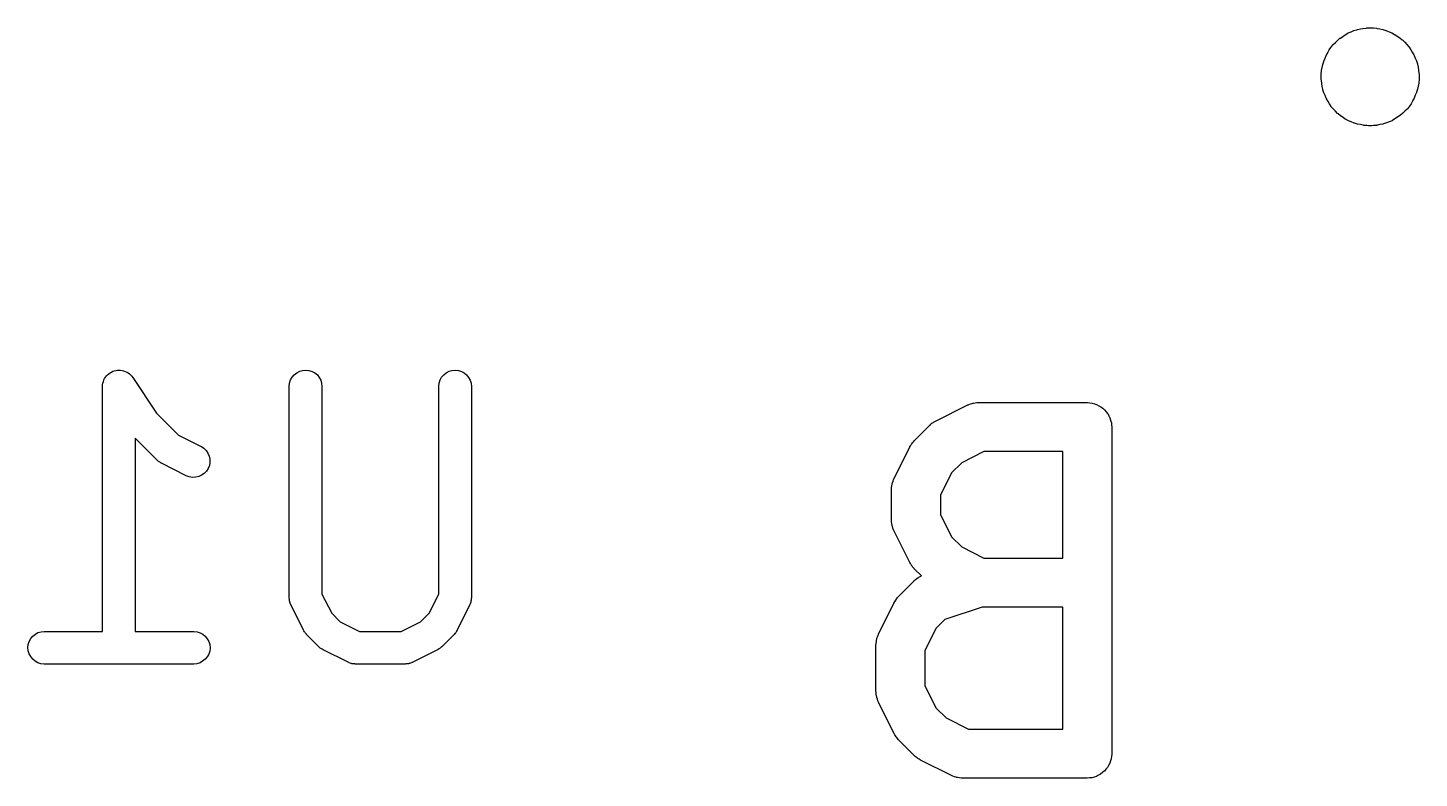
# Model space of a CAD drawing. Extents: x 129.3 to 161.9, y -126.2 to -63.9.
# Drawn here: x 132.402 to 136.66, y -97.301 to -95.004 of the extents above; entities that cross this region are included whole.
import ezdxf

# ---------------------------------------------------------------- set-up
doc = ezdxf.new("R2010")
doc.units = 0
doc.layers.add('BLACK', color=7, linetype='CONTINUOUS')

msp = doc.modelspace()

# ---------------------------------------------------------------- linework, layer by layer
at = {"layer": 'BLACK', "linetype": 'CONTINUOUS'}
for p, q in [((136.41, -95.0424), (136.417, -95.0361)), ((136.417, -95.0361), (136.419, -95.0352)), ((136.417, -95.0361), (136.417, -95.0361)), ((136.417, -95.0361), (136.417, -95.0361)), ((136.419, -95.0352), (136.426, -95.0302)), ((136.426, -95.0302), (136.434, -95.0251)), ((136.434, -95.0251), (136.442, -95.0204)), ((136.442, -95.0204), (136.443, -95.0197)), ((136.442, -95.0204), (136.442, -95.0204)), ((136.442, -95.0204), (136.442, -95.0204)), ((136.442, -95.0204), (136.442, -95.0204)), ((136.443, -95.0197), (136.452, -95.0163)), ((136.452, -95.0163), (136.46, -95.0127)), ((136.46, -95.0127), (136.469, -95.0098)), ((136.469, -95.0098), (136.471, -95.0094)), ((136.469, -95.0098), (136.469, -95.0098)), ((136.469, -95.0098), (136.469, -95.0098)), ((136.469, -95.0098), (136.469, -95.0098)), ((136.471, -95.0094), (136.48, -95.0076)), ((136.48, -95.0076), (136.488, -95.0057)), ((136.488, -95.0057), (136.498, -95.0046)), ((136.498, -95.0046), (136.5, -95.0045)), ((136.5, -95.0045), (136.5, -95.0045)), ((136.5, -95.0045), (136.5, -95.0045)), ((136.5, -95.0045), (136.504, -95.0045)), ((136.504, -95.0045), (136.509, -95.004)), ((136.509, -95.004), (136.509, -95.004)), ((136.509, -95.004), (136.511, -95.004)), ((136.511, -95.004), (136.515, -95.0045)), ((136.515, -95.0045), (136.52, -95.0045)), ((136.52, -95.0045), (136.529, -95.0054)), ((136.529, -95.0054), (136.529, -95.0054)), ((136.529, -95.0054), (136.529, -95.0054)), ((136.529, -95.0054), (136.531, -95.0056)), ((136.531, -95.0056), (136.54, -95.0074)), ((136.54, -95.0074), (136.549, -95.0092)), ((136.549, -95.0092), (136.558, -95.012)), ((136.558, -95.012), (136.558, -95.012)), ((136.558, -95.012), (136.558, -95.012)), ((136.558, -95.012), (136.559, -95.0125)), ((136.559, -95.0125), (136.568, -95.016)), ((136.568, -95.016), (136.576, -95.0195)), ((136.576, -95.0195), (136.585, -95.0241)), ((136.585, -95.0241), (136.586, -95.0247)), ((136.586, -95.0247), (136.593, -95.0298)), ((136.593, -95.0298), (136.601, -95.0349)), ((136.601, -95.0349), (136.608, -95.041)), ((136.375, -95.0889), (136.38, -95.0803)), ((136.38, -95.0791), (136.385, -95.0716)), ((136.38, -95.0803), (136.38, -95.0791)), ((136.385, -95.0716), (136.39, -95.064)), ((136.39, -95.064), (136.396, -95.0564)), ((136.396, -95.0564), (136.397, -95.0553)), ((136.397, -95.0553), (136.404, -95.0489)), ((136.404, -95.0489), (136.41, -95.0424)), ((136.608, -95.041), (136.608, -95.041)), ((136.608, -95.041), (136.608, -95.041)), ((136.608, -95.041), (136.61, -95.0419)), ((136.61, -95.0419), (136.616, -95.0484)), ((136.616, -95.0484), (136.622, -95.0548)), ((136.622, -95.0548), (136.628, -95.0623)), ((136.628, -95.0623), (136.629, -95.0623)), ((136.629, -95.0623), (136.629, -95.0623)), ((136.629, -95.0623), (136.629, -95.0634)), ((136.629, -95.0634), (136.634, -95.071)), ((136.634, -95.071), (136.639, -95.0785)), ((136.639, -95.0785), (136.644, -95.0871)), ((136.363, -95.1254), (136.365, -95.1164)), ((136.365, -95.1164), (136.368, -95.107)), ((136.368, -95.1057), (136.372, -95.0974)), ((136.368, -95.107), (136.368, -95.1057)), ((136.372, -95.0974), (136.375, -95.0889)), ((136.644, -95.0871), (136.644, -95.0871)), ((136.644, -95.0871), (136.644, -95.0871)), ((136.644, -95.0871), (136.645, -95.0883)), ((136.645, -95.0883), (136.648, -95.0967)), ((136.648, -95.0967), (136.652, -95.105)), ((136.652, -95.105), (136.655, -95.1144)), ((136.655, -95.1144), (136.655, -95.1157)), ((136.655, -95.1157), (136.657, -95.1246)), ((136.36, -95.1453), (136.361, -95.1356)), ((136.36, -95.1544), (136.36, -95.1453)), ((136.36, -95.1634), (136.36, -95.1544)), ((136.361, -95.1648), (136.36, -95.1634)), ((136.361, -95.1342), (136.363, -95.1254)), ((136.361, -95.1356), (136.361, -95.1342)), ((136.362, -95.1745), (136.361, -95.1648)), ((136.657, -95.1246), (136.658, -95.1335)), ((136.658, -95.1335), (136.659, -95.1432)), ((136.659, -95.1432), (136.66, -95.1446)), ((136.66, -95.1627), (136.659, -95.1724)), ((136.66, -95.1446), (136.66, -95.1536)), ((136.66, -95.1536), (136.66, -95.1627)), ((136.363, -95.1834), (136.362, -95.1745)), ((136.365, -95.1923), (136.363, -95.1834)), ((136.365, -95.1936), (136.365, -95.1923)), ((136.368, -95.203), (136.365, -95.1936)), ((136.365, -95.1936), (136.365, -95.1936)), ((136.365, -95.1936), (136.365, -95.1936)), ((136.372, -95.2113), (136.368, -95.203)), ((136.652, -95.2023), (136.648, -95.2107)), ((136.655, -95.1916), (136.652, -95.201)), ((136.652, -95.201), (136.652, -95.201)), ((136.652, -95.201), (136.652, -95.201)), ((136.652, -95.201), (136.652, -95.2023)), ((136.657, -95.1826), (136.655, -95.1916)), ((136.659, -95.1738), (136.657, -95.1826)), ((136.659, -95.1724), (136.659, -95.1738)), ((136.375, -95.2197), (136.372, -95.2113)), ((136.376, -95.2209), (136.375, -95.2197)), ((136.376, -95.221), (136.376, -95.2209)), ((136.376, -95.2209), (136.376, -95.2209)), ((136.381, -95.2295), (136.376, -95.221)), ((136.386, -95.237), (136.381, -95.2295)), ((136.391, -95.2446), (136.386, -95.237)), ((136.391, -95.2457), (136.391, -95.2446)), ((136.398, -95.2532), (136.391, -95.2457)), ((136.63, -95.244), (136.624, -95.2516)), ((136.635, -95.2364), (136.63, -95.244)), ((136.64, -95.2289), (136.635, -95.2364)), ((136.645, -95.2191), (136.64, -95.2277)), ((136.64, -95.2277), (136.64, -95.2289)), ((136.648, -95.2107), (136.645, -95.2191)), ((136.404, -95.2596), (136.398, -95.2532)), ((136.41, -95.2661), (136.404, -95.2596)), ((136.412, -95.267), (136.41, -95.2661)), ((136.419, -95.2731), (136.412, -95.267)), ((136.427, -95.2782), (136.419, -95.2731)), ((136.434, -95.2833), (136.427, -95.2782)), ((136.435, -95.2839), (136.434, -95.2833)), ((136.444, -95.2885), (136.435, -95.2839)), ((136.435, -95.2839), (136.435, -95.2839)), ((136.435, -95.2839), (136.435, -95.2839)), ((136.452, -95.292), (136.444, -95.2885)), ((136.461, -95.2955), (136.452, -95.292)), ((136.568, -95.2917), (136.56, -95.2953)), ((136.577, -95.2883), (136.568, -95.2917)), ((136.578, -95.2876), (136.577, -95.2883)), ((136.586, -95.2829), (136.578, -95.2876)), ((136.578, -95.2876), (136.578, -95.2876)), ((136.578, -95.2876), (136.578, -95.2876)), ((136.594, -95.2778), (136.586, -95.2829)), ((136.601, -95.2728), (136.594, -95.2778)), ((136.603, -95.2719), (136.601, -95.2728)), ((136.61, -95.2656), (136.603, -95.2719)), ((136.603, -95.2719), (136.603, -95.2719)), ((136.603, -95.2719), (136.603, -95.2719)), ((136.616, -95.2591), (136.61, -95.2656)), ((136.623, -95.2527), (136.616, -95.2591)), ((136.624, -95.2516), (136.623, -95.2527)), ((136.462, -95.296), (136.461, -95.2955)), ((136.471, -95.2988), (136.462, -95.296)), ((136.462, -95.296), (136.462, -95.296)), ((136.462, -95.296), (136.462, -95.296)), ((136.462, -95.296), (136.462, -95.296)), ((136.48, -95.3005), (136.471, -95.2988)), ((136.489, -95.3024), (136.48, -95.3005)), ((136.491, -95.3026), (136.489, -95.3024)), ((136.5, -95.3035), (136.491, -95.3026)), ((136.491, -95.3026), (136.491, -95.3026)), ((136.491, -95.3026), (136.491, -95.3026)), ((136.505, -95.304), (136.5, -95.3035)), ((136.5, -95.3035), (136.5, -95.3035)), ((136.515, -95.304), (136.505, -95.304)), ((136.52, -95.3035), (136.515, -95.304)), ((136.522, -95.3034), (136.52, -95.3035)), ((136.52, -95.3035), (136.52, -95.3035)), ((136.52, -95.3035), (136.52, -95.3035)), ((136.52, -95.3035), (136.52, -95.3035)), ((136.52, -95.3035), (136.52, -95.3035)), ((136.526, -95.3029), (136.522, -95.3034)), ((136.53, -95.3026), (136.526, -95.3029)), ((136.532, -95.3023), (136.53, -95.3025)), ((136.53, -95.3025), (136.53, -95.3026)), ((136.54, -95.3004), (136.532, -95.3023)), ((136.549, -95.2986), (136.54, -95.3004)), ((136.551, -95.2982), (136.549, -95.2986)), ((136.56, -95.2953), (136.551, -95.2982)), ((136.551, -95.2982), (136.551, -95.2982)), ((136.551, -95.2982), (136.551, -95.2982)), ((132.65, -96.063), (132.654, -96.0601)), ((132.654, -96.0601), (132.658, -96.0579)), ((132.654, -96.0601), (132.654, -96.0601)), ((132.654, -96.0601), (132.654, -96.0601)), ((132.658, -96.0579), (132.662, -96.0556)), ((132.662, -96.0555), (132.666, -96.0543)), ((132.662, -96.0556), (132.662, -96.0555)), ((132.662, -96.0556), (132.662, -96.0556)), ((132.666, -96.0543), (132.672, -96.0528)), ((132.672, -96.0528), (132.676, -96.0524)), ((132.672, -96.0528), (132.672, -96.0528)), ((132.672, -96.0528), (132.672, -96.0528)), ((132.676, -96.0524), (132.681, -96.0519)), ((132.681, -96.0519), (132.681, -96.0519)), ((132.681, -96.0519), (132.686, -96.0524)), ((132.681, -96.0519), (132.681, -96.0519)), ((132.686, -96.0524), (132.691, -96.0529)), ((132.691, -96.0529), (132.691, -96.0529)), ((132.691, -96.0529), (132.691, -96.0529)), ((132.691, -96.0529), (132.695, -96.0543)), ((132.695, -96.0543), (132.7, -96.0558)), ((132.7, -96.0558), (132.7, -96.0558)), ((132.7, -96.0558), (132.7, -96.0558)), ((132.7, -96.0558), (132.705, -96.0581)), ((132.705, -96.0581), (132.709, -96.0604)), ((132.709, -96.0604), (132.709, -96.0604)), ((132.709, -96.0604), (132.709, -96.0605)), ((133.217, -96.0662), (133.225, -96.0601)), ((133.225, -96.0601), (133.234, -96.0555)), ((133.234, -96.0555), (133.243, -96.0528)), ((133.243, -96.0528), (133.253, -96.0519)), ((133.253, -96.0519), (133.262, -96.0529)), ((133.262, -96.0529), (133.272, -96.0558)), ((133.272, -96.0558), (133.28, -96.0605)), ((133.675, -96.0662), (133.682, -96.0601)), ((133.682, -96.0601), (133.691, -96.0555)), ((133.691, -96.0555), (133.7, -96.0528)), ((133.7, -96.0528), (133.71, -96.0519)), ((133.71, -96.0519), (133.72, -96.0529)), ((133.72, -96.0529), (133.729, -96.0558)), ((133.729, -96.0558), (133.737, -96.0605)), ((132.631, -96.0966), (132.632, -96.0916)), ((132.631, -96.1012), (132.631, -96.0966)), ((132.631, -96.1019), (132.631, -96.1012)), ((132.631, -96.8519), (132.631, -96.1019)), ((132.632, -96.0915), (132.634, -96.0868)), ((132.632, -96.0916), (132.632, -96.0915)), ((132.632, -96.0915), (132.632, -96.0915)), ((132.634, -96.0868), (132.635, -96.0823)), ((132.635, -96.0822), (132.637, -96.0778)), ((132.635, -96.0823), (132.635, -96.0822)), ((132.635, -96.0822), (132.635, -96.0822)), ((132.637, -96.0778), (132.64, -96.0737)), ((132.64, -96.0737), (132.643, -96.0698)), ((132.64, -96.0737), (132.64, -96.0737)), ((132.64, -96.0737), (132.64, -96.0737)), ((132.643, -96.0698), (132.646, -96.0662)), ((132.646, -96.0662), (132.65, -96.063)), ((132.646, -96.0662), (132.646, -96.0662)), ((132.646, -96.0662), (132.646, -96.0662)), ((132.709, -96.0605), (132.713, -96.0637)), ((132.713, -96.0637), (132.716, -96.0666)), ((132.716, -96.0666), (132.716, -96.0666)), ((132.716, -96.0666), (132.716, -96.0667)), ((132.716, -96.0667), (132.72, -96.0705)), ((132.72, -96.0705), (132.723, -96.0742)), ((132.723, -96.0742), (132.796, -96.1843)), ((133.202, -96.1012), (133.203, -96.0915)), ((133.202, -96.1019), (133.202, -96.1012)), ((133.202, -96.7495), (133.202, -96.1019)), ((133.203, -96.0915), (133.206, -96.0822)), ((133.206, -96.0822), (133.211, -96.0737)), ((133.211, -96.0737), (133.217, -96.0662)), ((133.28, -96.0605), (133.288, -96.0667)), ((133.288, -96.0667), (133.294, -96.0742)), ((133.294, -96.0742), (133.299, -96.0828)), ((133.299, -96.0828), (133.301, -96.0922)), ((133.301, -96.0922), (133.302, -96.1019)), ((133.302, -96.1019), (133.302, -96.7377)), ((133.66, -96.1012), (133.661, -96.0915)), ((133.66, -96.1019), (133.66, -96.1012)), ((133.66, -96.7377), (133.66, -96.1019)), ((133.661, -96.0915), (133.664, -96.0822)), ((133.664, -96.0822), (133.668, -96.0737)), ((133.668, -96.0737), (133.675, -96.0662)), ((133.737, -96.0605), (133.745, -96.0667)), ((133.745, -96.0667), (133.751, -96.0742)), ((133.751, -96.0742), (133.756, -96.0828)), ((133.756, -96.0828), (133.759, -96.0922)), ((133.759, -96.0922), (133.76, -96.1019)), ((133.76, -96.1019), (133.76, -96.7495)), ((132.796, -96.1843), (132.863, -96.2513)), ((135.182, -96.2069), (135.277, -96.1593)), ((135.277, -96.1593), (135.278, -96.1588)), ((135.278, -96.1588), (135.28, -96.1581)), ((135.28, -96.1581), (135.282, -96.157)), ((135.282, -96.157), (135.287, -96.1556)), ((135.287, -96.1556), (135.292, -96.1538)), ((135.292, -96.1538), (135.294, -96.1534)), ((135.294, -96.1534), (135.296, -96.1528)), ((135.296, -96.1528), (135.301, -96.1523)), ((135.301, -96.1523), (135.306, -96.1515)), ((135.306, -96.1515), (135.308, -96.1516)), ((135.308, -96.1516), (135.311, -96.1514)), ((135.311, -96.1514), (135.644, -96.1514)), ((135.644, -96.1514), (135.644, -96.1514)), ((135.644, -96.1514), (135.644, -96.1514)), ((135.644, -96.1514), (135.645, -96.1514)), ((135.644, -96.1514), (135.644, -96.1514)), ((135.645, -96.1514), (135.652, -96.1522)), ((135.652, -96.1522), (135.659, -96.1529)), ((135.659, -96.1529), (135.659, -96.153)), ((135.659, -96.153), (135.659, -96.153)), ((135.659, -96.153), (135.666, -96.1551)), ((135.666, -96.1551), (135.673, -96.1572)), ((135.673, -96.1572), (135.673, -96.1574)), ((135.673, -96.1574), (135.673, -96.1574)), ((135.673, -96.1574), (135.68, -96.1609)), ((135.68, -96.1609), (135.686, -96.1642)), ((135.686, -96.1642), (135.686, -96.1644)), ((135.686, -96.1644), (135.686, -96.1645)), ((135.686, -96.1645), (135.692, -96.169)), ((135.692, -96.169), (135.697, -96.1735)), ((135.697, -96.1735), (135.697, -96.1737)), ((135.697, -96.1737), (135.697, -96.1739)), ((135.697, -96.1739), (135.702, -96.1794)), ((135.702, -96.1794), (135.706, -96.1849)), ((135.706, -96.1849), (135.706, -96.1851)), ((135.706, -96.1851), (135.707, -96.1853)), ((135.707, -96.1853), (135.71, -96.1916)), ((135.115, -96.2686), (135.162, -96.221)), ((135.162, -96.221), (135.163, -96.2202)), ((135.163, -96.2202), (135.166, -96.2176)), ((135.166, -96.2176), (135.169, -96.2147)), ((135.169, -96.2147), (135.172, -96.213)), ((135.172, -96.213), (135.174, -96.2111)), ((135.174, -96.2111), (135.178, -96.2092)), ((135.178, -96.2092), (135.182, -96.2069)), ((135.71, -96.1916), (135.713, -96.1978)), ((135.713, -96.1978), (135.713, -96.1981)), ((135.713, -96.1981), (135.713, -96.1983)), ((135.713, -96.1983), (135.715, -96.2051)), ((135.715, -96.2051), (135.717, -96.2118)), ((135.717, -96.2118), (135.718, -96.2121)), ((135.718, -96.2121), (135.718, -96.2123)), ((135.718, -96.2123), (135.718, -96.2193)), ((135.718, -96.2193), (135.719, -96.2264)), ((135.719, -96.2264), (135.719, -97.2264)), ((132.798, -96.3277), (132.731, -96.2607)), ((132.731, -96.2607), (132.731, -96.8519)), ((132.863, -96.2513), (132.932, -96.2858)), ((135.109, -96.2749), (135.112, -96.2718)), ((135.112, -96.2718), (135.115, -96.2686)), ((132.932, -96.2858), (132.933, -96.2861)), ((132.933, -96.2861), (132.941, -96.2914)), ((132.941, -96.2914), (132.948, -96.2982)), ((132.948, -96.2982), (132.953, -96.3062)), ((132.953, -96.3062), (132.957, -96.3152)), ((132.957, -96.3152), (132.959, -96.3247)), ((135.053, -96.3833), (135.101, -96.2881)), ((135.101, -96.2871), (135.103, -96.2836)), ((135.101, -96.2881), (135.101, -96.2871)), ((135.103, -96.2836), (135.105, -96.2799)), ((135.105, -96.2799), (135.107, -96.2775)), ((135.107, -96.2775), (135.109, -96.2749)), ((135.328, -96.3014), (135.26, -96.3356)), ((135.569, -96.3014), (135.328, -96.3014)), ((135.569, -96.6276), (135.569, -96.3014)), ((132.8, -96.3295), (132.798, -96.3277)), ((132.802, -96.3315), (132.8, -96.3295)), ((132.804, -96.3326), (132.802, -96.3315)), ((132.806, -96.3339), (132.804, -96.3326)), ((132.808, -96.3353), (132.806, -96.3339)), ((132.81, -96.3368), (132.808, -96.3353)), ((132.811, -96.3371), (132.81, -96.3368)), ((132.887, -96.3752), (132.811, -96.3371)), ((132.954, -96.3531), (132.949, -96.3614)), ((132.958, -96.3441), (132.954, -96.3531)), ((132.959, -96.3345), (132.958, -96.3441)), ((132.959, -96.3247), (132.959, -96.3345)), ((135.26, -96.3356), (135.229, -96.366)), ((132.896, -96.3787), (132.887, -96.3752)), ((132.906, -96.3803), (132.896, -96.3787)), ((132.916, -96.3801), (132.906, -96.3803)), ((132.925, -96.378), (132.916, -96.3801)), ((132.934, -96.374), (132.925, -96.378)), ((132.942, -96.3684), (132.934, -96.374)), ((132.949, -96.3614), (132.942, -96.3684)), ((135.047, -96.3992), (135.048, -96.397)), ((135.047, -96.4013), (135.047, -96.3992)), ((135.048, -96.397), (135.05, -96.3922)), ((135.05, -96.3922), (135.051, -96.3873)), ((135.051, -96.3873), (135.052, -96.3854)), ((135.052, -96.3854), (135.053, -96.3833)), ((135.229, -96.366), (135.195, -96.4346)), ((135.045, -96.4114), (135.046, -96.4064)), ((135.045, -96.4136), (135.045, -96.4114)), ((135.045, -96.4158), (135.045, -96.4136)), ((135.045, -96.4169), (135.045, -96.4158)), ((135.045, -96.5121), (135.045, -96.4169)), ((135.046, -96.4064), (135.047, -96.4013)), ((135.195, -96.4346), (135.195, -96.4944)), ((135.045, -96.5143), (135.045, -96.5121)), ((135.045, -96.5165), (135.045, -96.5143)), ((135.046, -96.5216), (135.045, -96.5165)), ((135.047, -96.5267), (135.046, -96.5216)), ((135.047, -96.5288), (135.047, -96.5267)), ((135.048, -96.531), (135.047, -96.5288)), ((135.195, -96.4944), (135.229, -96.5629)), ((135.049, -96.5358), (135.048, -96.531)), ((135.051, -96.5407), (135.049, -96.5358)), ((135.052, -96.5426), (135.051, -96.5407)), ((135.053, -96.5447), (135.052, -96.5426)), ((135.053, -96.5456), (135.053, -96.5447)), ((135.101, -96.6409), (135.053, -96.5456)), ((135.229, -96.5629), (135.26, -96.5933)), ((135.26, -96.5933), (135.328, -96.6276)), ((135.103, -96.6444), (135.101, -96.6409)), ((135.105, -96.6482), (135.103, -96.6444)), ((135.107, -96.6506), (135.105, -96.6482)), ((135.108, -96.6533), (135.107, -96.6506)), ((135.111, -96.6563), (135.108, -96.6533)), ((135.114, -96.6596), (135.111, -96.6563)), ((135.328, -96.6276), (135.569, -96.6276)), ((135.067, -96.7448), (135.115, -96.6972)), ((135.115, -96.6604), (135.114, -96.6596)), ((135.137, -96.6823), (135.115, -96.6604)), ((135.115, -96.6964), (135.117, -96.695)), ((135.115, -96.6972), (135.115, -96.6964)), ((135.117, -96.695), (135.119, -96.6934)), ((135.119, -96.6934), (135.123, -96.6905)), ((135.123, -96.6905), (135.127, -96.6873)), ((135.127, -96.6873), (135.129, -96.6863)), ((135.129, -96.6863), (135.131, -96.685)), ((135.131, -96.685), (135.135, -96.6829)), ((135.135, -96.6829), (135.137, -96.6823)), ((133.302, -96.7377), (133.332, -96.7961)), ((133.63, -96.7961), (133.66, -96.7377)), ((133.203, -96.751), (133.202, -96.7495)), ((133.202, -96.7525), (133.203, -96.751)), ((133.203, -96.7558), (133.202, -96.7525)), ((133.203, -96.7592), (133.203, -96.7558)), ((133.204, -96.7606), (133.203, -96.7592)), ((133.204, -96.7621), (133.204, -96.7606)), ((133.205, -96.7653), (133.204, -96.7621)), ((133.206, -96.7686), (133.205, -96.7653)), ((133.207, -96.7699), (133.206, -96.7686)), ((133.207, -96.7713), (133.207, -96.7699)), ((133.208, -96.7719), (133.207, -96.7713)), ((133.246, -96.8481), (133.208, -96.7719)), ((133.754, -96.7719), (133.716, -96.8481)), ((133.755, -96.7705), (133.754, -96.7719)), ((133.757, -96.766), (133.755, -96.7692)), ((133.755, -96.7692), (133.755, -96.7705)), ((133.758, -96.7628), (133.757, -96.766)), ((133.759, -96.7565), (133.758, -96.7599)), ((133.758, -96.7599), (133.758, -96.7613)), ((133.758, -96.7613), (133.758, -96.7628)), ((133.76, -96.7502), (133.759, -96.7517)), ((133.759, -96.7517), (133.759, -96.7532)), ((133.759, -96.7532), (133.759, -96.7565)), ((133.76, -96.7495), (133.76, -96.7502)), ((135.005, -96.8595), (135.053, -96.7643)), ((135.053, -96.7633), (135.056, -96.7598)), ((135.053, -96.7643), (135.053, -96.7633)), ((135.056, -96.7598), (135.058, -96.7561)), ((135.058, -96.7561), (135.06, -96.7537)), ((135.06, -96.7537), (135.061, -96.7511)), ((135.061, -96.7511), (135.064, -96.748)), ((135.064, -96.748), (135.067, -96.7448)), ((135.323, -96.7776), (135.208, -96.8157)), ((135.569, -96.7776), (135.323, -96.7776)), ((135.569, -97.1514), (135.569, -96.7776)), ((133.332, -96.7961), (133.358, -96.8227)), ((133.358, -96.8227), (133.417, -96.8519)), ((133.545, -96.8519), (133.604, -96.8227)), ((133.604, -96.8227), (133.63, -96.7961)), ((135.208, -96.8157), (135.182, -96.8422)), ((132.411, -96.8739), (132.417, -96.8664)), ((132.417, -96.8664), (132.425, -96.8603)), ((132.425, -96.8603), (132.433, -96.8557)), ((132.433, -96.8557), (132.443, -96.8529)), ((132.443, -96.8529), (132.452, -96.8519)), ((132.452, -96.8519), (132.631, -96.8519)), ((132.731, -96.8519), (132.91, -96.8519)), ((132.91, -96.8519), (132.91, -96.8519)), ((132.91, -96.8519), (132.92, -96.853)), ((132.92, -96.853), (132.929, -96.8559)), ((132.929, -96.8559), (132.938, -96.8606)), ((132.938, -96.8606), (132.945, -96.8669)), ((132.945, -96.8669), (132.951, -96.8745)), ((133.247, -96.8505), (133.246, -96.8481)), ((133.249, -96.8529), (133.247, -96.8505)), ((133.25, -96.8546), (133.249, -96.8529)), ((133.251, -96.8563), (133.25, -96.8546)), ((133.253, -96.8584), (133.251, -96.8563)), ((133.255, -96.8606), (133.253, -96.8584)), ((133.255, -96.8611), (133.255, -96.8606)), ((133.293, -96.8992), (133.255, -96.8611)), ((133.417, -96.8519), (133.545, -96.8519)), ((133.707, -96.8611), (133.669, -96.8992)), ((133.709, -96.8589), (133.707, -96.8611)), ((133.711, -96.8569), (133.709, -96.8589)), ((133.712, -96.8551), (133.711, -96.8569)), ((133.713, -96.8535), (133.712, -96.8551)), ((133.714, -96.8511), (133.713, -96.8535)), ((133.716, -96.8487), (133.714, -96.8511)), ((133.716, -96.8481), (133.716, -96.8487)), ((135, -96.8732), (135.002, -96.8684)), ((135.002, -96.8684), (135.004, -96.8635)), ((135.004, -96.8635), (135.005, -96.8616)), ((135.005, -96.8616), (135.005, -96.8595)), ((135.182, -96.8422), (135.147, -96.9108)), ((132.402, -96.9016), (132.403, -96.8918)), ((132.403, -96.9113), (132.402, -96.9016)), ((132.403, -96.8918), (132.406, -96.8825)), ((132.406, -96.9206), (132.403, -96.9113)), ((132.406, -96.8825), (132.411, -96.8739)), ((132.951, -96.8745), (132.956, -96.8832)), ((132.956, -96.8832), (132.959, -96.8925)), ((132.959, -96.912), (132.956, -96.9213)), ((132.959, -96.8925), (132.96, -96.9023)), ((132.96, -96.9023), (132.959, -96.912)), ((133.295, -96.9009), (133.293, -96.8992)), ((133.297, -96.9029), (133.295, -96.9009)), ((133.299, -96.904), (133.297, -96.9029)), ((133.301, -96.9054), (133.299, -96.904)), ((133.303, -96.9067), (133.301, -96.9054)), ((133.306, -96.9082), (133.303, -96.9067)), ((133.306, -96.9085), (133.306, -96.9082)), ((133.382, -96.9466), (133.306, -96.9085)), ((133.656, -96.9085), (133.58, -96.9466)), ((133.658, -96.907), (133.656, -96.9085)), ((133.661, -96.9057), (133.658, -96.907)), ((133.662, -96.9044), (133.661, -96.9057)), ((133.664, -96.9033), (133.662, -96.9044)), ((133.666, -96.9014), (133.664, -96.9033)), ((133.668, -96.8997), (133.666, -96.9014)), ((133.669, -96.8992), (133.668, -96.8997)), ((134.997, -96.892), (134.998, -96.8898)), ((134.997, -96.893), (134.997, -96.892)), ((134.997, -97.0359), (134.997, -96.893)), ((134.998, -96.8876), (134.999, -96.8825)), ((134.998, -96.8898), (134.998, -96.8876)), ((134.999, -96.8775), (135, -96.8754)), ((134.999, -96.8825), (134.999, -96.8775)), ((135, -96.8754), (135, -96.8732)), ((135.147, -96.9108), (135.147, -97.0182)), ((132.411, -96.9293), (132.406, -96.9206)), ((132.417, -96.9369), (132.411, -96.9293)), ((132.424, -96.9432), (132.417, -96.9369)), ((132.433, -96.9479), (132.424, -96.9432)), ((132.442, -96.9508), (132.433, -96.9479)), ((132.452, -96.9519), (132.442, -96.9508)), ((132.91, -96.9519), (132.452, -96.9519)), ((132.452, -96.9519), (132.452, -96.9519)), ((132.919, -96.951), (132.91, -96.9519)), ((132.929, -96.9481), (132.919, -96.951)), ((132.937, -96.9436), (132.929, -96.9481)), ((132.945, -96.9374), (132.937, -96.9436)), ((132.951, -96.9299), (132.945, -96.9374)), ((132.956, -96.9213), (132.951, -96.9299)), ((133.384, -96.9472), (133.382, -96.9466)), ((133.385, -96.9479), (133.384, -96.9472)), ((133.388, -96.9489), (133.385, -96.9479)), ((133.392, -96.9501), (133.388, -96.9489)), ((133.393, -96.9504), (133.392, -96.9501)), ((133.394, -96.9508), (133.393, -96.9504)), ((133.398, -96.9512), (133.394, -96.9508)), ((133.401, -96.9518), (133.398, -96.9512)), ((133.403, -96.9517), (133.401, -96.9518)), ((133.404, -96.9519), (133.403, -96.9517)), ((133.405, -96.9519), (133.404, -96.9519)), ((133.557, -96.9519), (133.405, -96.9519)), ((133.559, -96.9518), (133.557, -96.9519)), ((133.56, -96.9518), (133.559, -96.9518)), ((133.563, -96.9513), (133.56, -96.9518)), ((133.567, -96.951), (133.563, -96.9513)), ((133.568, -96.9505), (133.567, -96.951)), ((133.57, -96.9503), (133.568, -96.9505)), ((133.573, -96.9491), (133.57, -96.9503)), ((133.576, -96.9481), (133.573, -96.9491)), ((133.577, -96.9474), (133.576, -96.9481)), ((133.579, -96.9469), (133.577, -96.9474)), ((133.58, -96.9466), (133.579, -96.9469)), ((134.998, -97.0381), (134.997, -97.0359)), ((134.998, -97.0403), (134.998, -97.0381)), ((135.147, -97.0182), (135.182, -97.0867)), ((134.998, -97.0454), (134.998, -97.0403)), ((134.999, -97.0505), (134.998, -97.0454)), ((135, -97.0526), (134.999, -97.0505)), ((135, -97.0548), (135, -97.0526)), ((135.002, -97.0596), (135, -97.0548)), ((135.003, -97.0645), (135.002, -97.0596)), ((135.004, -97.0664), (135.003, -97.0645)), ((135.005, -97.0685), (135.004, -97.0664)), ((135.005, -97.0694), (135.005, -97.0685)), ((135.053, -97.1647), (135.005, -97.0694)), ((135.182, -97.0867), (135.212, -97.1171)), ((135.212, -97.1171), (135.281, -97.1514)), ((135.055, -97.1683), (135.053, -97.1647)), ((135.281, -97.1514), (135.569, -97.1514)), ((135.057, -97.172), (135.055, -97.1683)), ((135.059, -97.1744), (135.057, -97.172)), ((135.061, -97.1771), (135.059, -97.1744)), ((135.064, -97.1801), (135.061, -97.1771)), ((135.066, -97.1834), (135.064, -97.1801)), ((135.067, -97.1842), (135.066, -97.1834)), ((135.115, -97.2318), (135.067, -97.1842)), ((135.118, -97.2345), (135.115, -97.2318)), ((135.121, -97.2374), (135.118, -97.2345)), ((135.124, -97.2391), (135.121, -97.2374)), ((135.126, -97.2411), (135.124, -97.2391)), ((135.13, -97.2431), (135.126, -97.2411)), ((135.133, -97.2454), (135.13, -97.2431)), ((135.134, -97.2458), (135.133, -97.2454)), ((135.229, -97.2935), (135.134, -97.2458)), ((135.715, -97.2487), (135.713, -97.2554)), ((135.717, -97.242), (135.715, -97.2487)), ((135.718, -97.2345), (135.717, -97.2415)), ((135.717, -97.2415), (135.717, -97.2417)), ((135.717, -97.2417), (135.717, -97.242)), ((135.719, -97.2274), (135.718, -97.2345)), ((135.719, -97.2264), (135.719, -97.2269)), ((135.719, -97.2269), (135.719, -97.2269)), ((135.719, -97.2269), (135.719, -97.2269)), ((135.719, -97.2269), (135.719, -97.2274)), ((135.231, -97.2943), (135.229, -97.2935)), ((135.233, -97.2953), (135.231, -97.2943)), ((135.238, -97.2969), (135.233, -97.2953)), ((135.679, -97.2924), (135.672, -97.2957)), ((135.685, -97.2891), (135.679, -97.2924)), ((135.691, -97.2844), (135.685, -97.2888)), ((135.685, -97.2888), (135.685, -97.289)), ((135.685, -97.289), (135.685, -97.2891)), ((135.696, -97.28), (135.691, -97.2844)), ((135.697, -97.2798), (135.696, -97.28)), ((135.701, -97.2742), (135.697, -97.2796)), ((135.697, -97.2796), (135.697, -97.2798)), ((135.706, -97.2688), (135.701, -97.2742)), ((135.709, -97.2621), (135.706, -97.2683)), ((135.706, -97.2683), (135.706, -97.2685)), ((135.706, -97.2685), (135.706, -97.2688)), ((135.713, -97.2559), (135.709, -97.2621)), ((135.713, -97.2554), (135.713, -97.2557)), ((135.713, -97.2557), (135.713, -97.2559)), ((135.243, -97.2987), (135.238, -97.2969)), ((135.245, -97.2991), (135.243, -97.2987)), ((135.247, -97.2997), (135.245, -97.2991)), ((135.252, -97.3003), (135.247, -97.2997)), ((135.258, -97.3012), (135.252, -97.3003)), ((135.26, -97.3011), (135.258, -97.3012)), ((135.262, -97.3014), (135.26, -97.3011)), ((135.263, -97.3014), (135.262, -97.3014)), ((135.644, -97.3014), (135.263, -97.3014)), ((135.651, -97.3007), (135.644, -97.3014)), ((135.658, -97.3001), (135.651, -97.3007)), ((135.665, -97.2979), (135.658, -97.3)), ((135.658, -97.3), (135.658, -97.3)), ((135.658, -97.3), (135.658, -97.3001)), ((135.672, -97.2959), (135.665, -97.2979)), ((135.672, -97.2957), (135.672, -97.2958)), ((135.672, -97.2958), (135.672, -97.2959))]:
    msp.add_line(p, q, dxfattribs=at)

doc.saveas('drawing.dxf')
